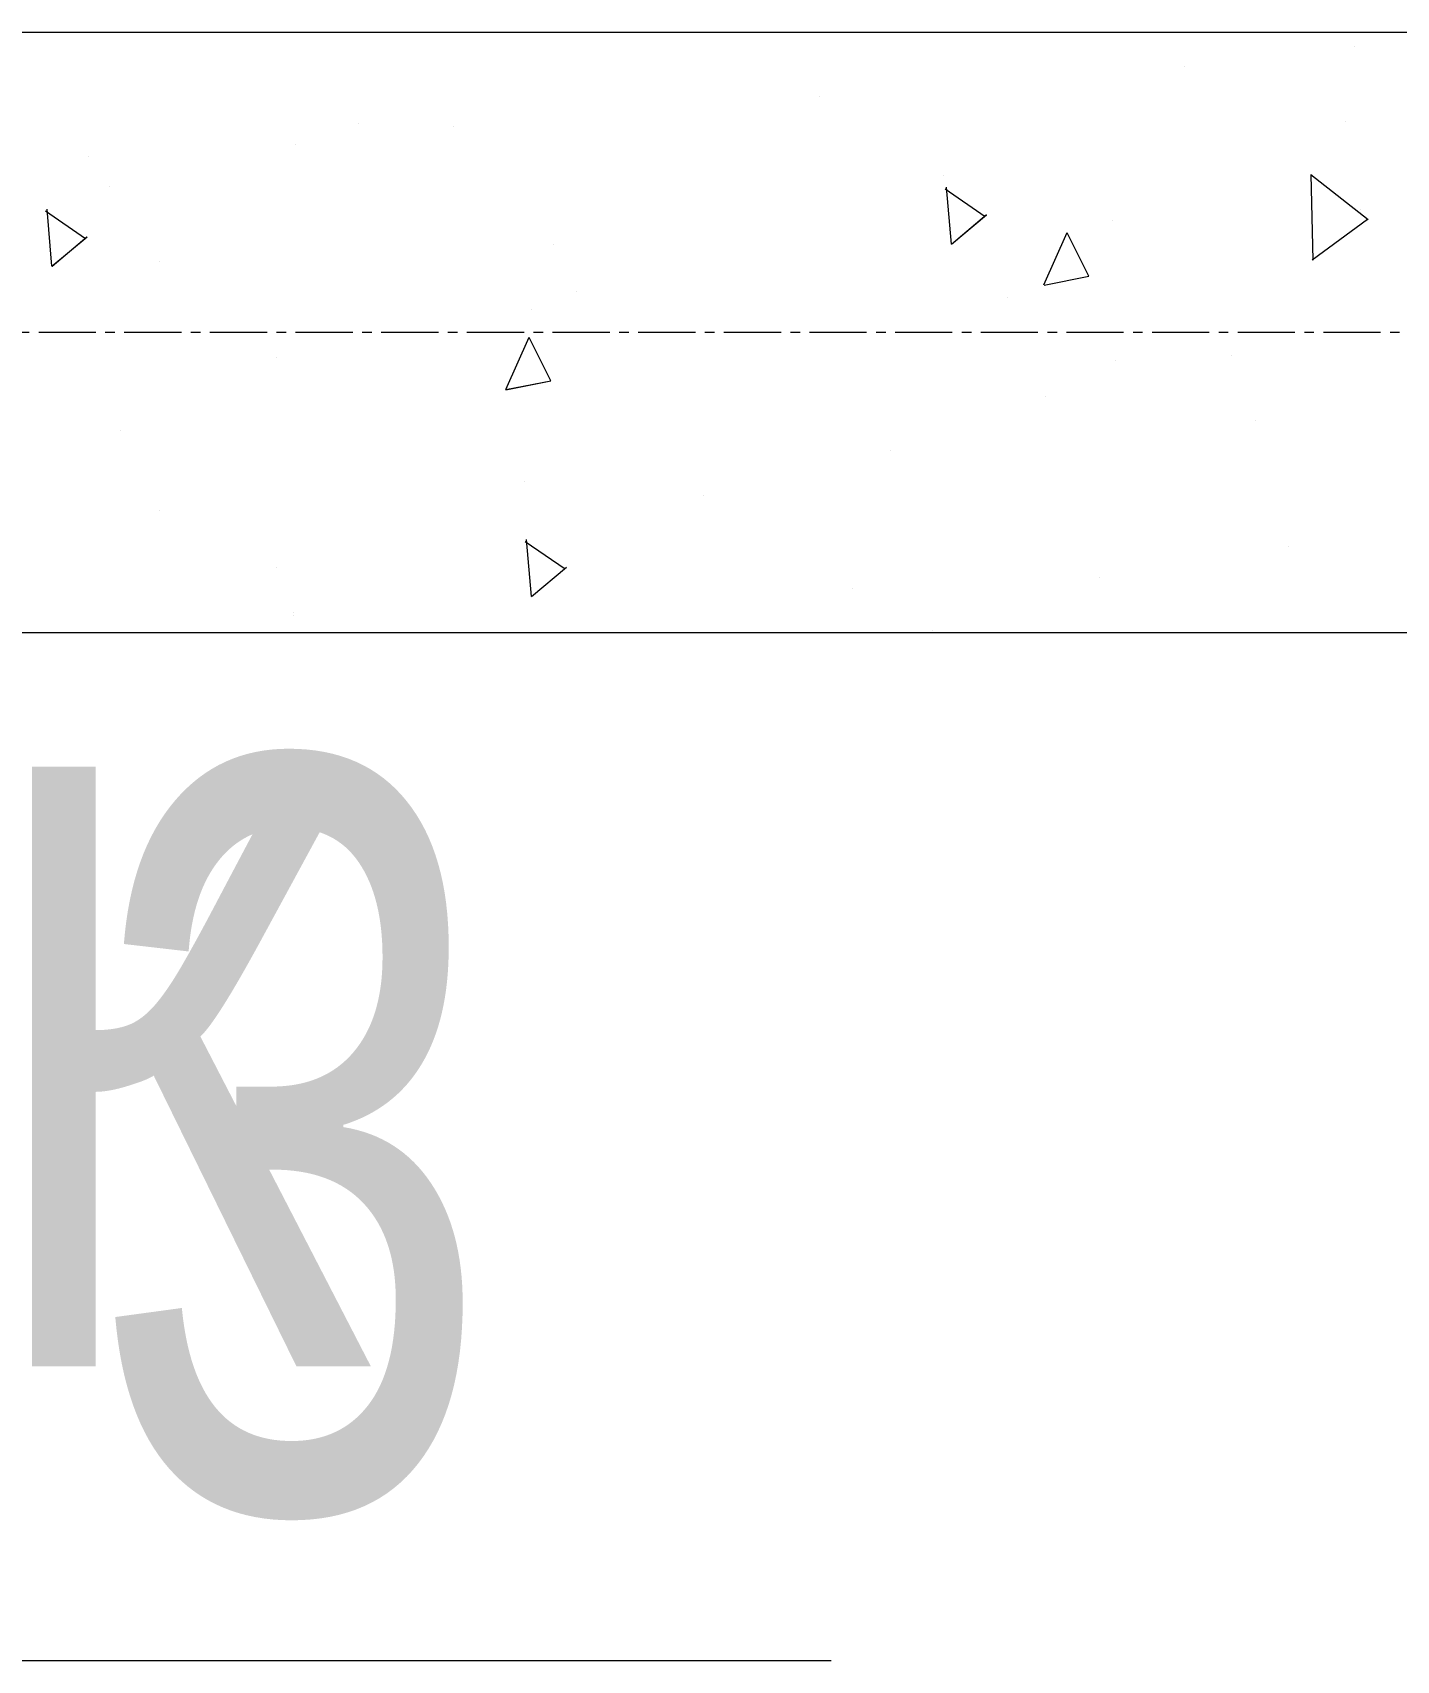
# Model space of a CAD drawing. Header units: millimetres. Extents: x 470010 to 1231400, y -134005 to 421770.
# Drawn here: x 806882 to 807337, y 158270 to 158813 of the extents above; entities that cross this region are included whole.
import ezdxf
from ezdxf.enums import TextEntityAlignment as Align

# ---------------------------------------------------------------- set-up
doc = ezdxf.new("R2010")
doc.units = ezdxf.units.MM
doc.linetypes.add('CENTER2', pattern=[28.575, 19.05, -3.175, 3.175, -3.175])
doc.layers.get('Defpoints').update_dxf_attribs({"color": 140})
for name, color, linetype, lineweight in [('АР_Отв. марка', 4, 'Continuous', 9), ('АР_Стены ПЕНОблок', 52, 'Continuous', 20), ('АР_Штриховка', 8, 'Continuous', 0), ('ВК_Шахты', 5, 'Continuous', 9)]:
    doc.layers.add(name, color=color, linetype=linetype, lineweight=lineweight)
doc.layers.add('РД_Оси_100', color=7, linetype='Continuous', lineweight=0, true_color=0x525252)
doc.styles.add('Arial0', font='arial.ttf')
doc.styles.add('style1', font='ARIALN.TTF')

# ---------------------------------------------------------------- blocks, each defined once
blk = doc.blocks.new('СОШ_2200_АР_ОСИ_М100_28.05.24')
at = {"layer": 'РД_Оси_100', "color": 251, "linetype": 'CENTER2', "true_color": 0x636466}
blk.add_line((29555, 36000), (-5954.958, 36000), dxfattribs=at)
blk = doc.blocks.new('MOK-МаркаПроема инж.')
blk.add_line((-1.3278, -1.7537), (1.8021, -1.7537))
at = {"color": 0, "style": 'Arial0', "width": 0.7}
blk.add_attdef('АР-ПРОЕМ:Коробка', text='', height=2.5, dxfattribs=at).set_placement((0, 0), align=Align.MIDDLE)
blk = doc.blocks.new('A$C9108343f')
at = {"layer": 'АР_Стены ПЕНОблок', "color": 18, "linetype": 'Continuous', "lineweight": 20, "true_color": 0x000000}
for p, q in [((148494.09, 259179.49), (140924.09, 259179.49)), ((140924.09, 258979.49), (148494.09, 258979.49))]:
    blk.add_line(p, q, dxfattribs=at)
at = {"layer": 'АР_Штриховка', "color": 18, "linetype": 'Continuous', "lineweight": 0, "true_color": 0x000000}
for p, q in [((141603.86, 259174.88), (141603.86, 259174.88)), ((141547.23, 259168.07), (141547.23, 259168.07)), ((141425.53, 259158.3), (141425.53, 259158.3)), ((141271.65, 259149.19), (141271.65, 259149.19)), ((141600.89, 259149.96), (141600.89, 259149.96)), ((141303.44, 259148.02), (141303.44, 259148.02)), ((141181.74, 259138.25), (141181.74, 259138.25)), ((141250.74, 259142.01), (141250.74, 259142.01)), ((141608.46, 259117), (141589.42, 259132.07)), ((141590.13, 259103.65), (141589.54, 259132.21)), ((141188.74, 259128.27), (141188.74, 259128.27)), ((141466.68, 259131.99), (141466.68, 259131.99)), ((141480.73, 259118.09), (141467.4, 259127.28)), ((141469.52, 259108.98), (141467.86, 259127.96)), ((141180.62, 259110.72), (141167.29, 259119.9)), ((141169.41, 259101.61), (141167.75, 259120.58)), ((141469.53, 259108.98), (141481.2, 259118.77)), ((141523.32, 259116.92), (141523.32, 259116.92)), ((141589.82, 259103.75), (141608.27, 259117.25)), ((141605.79, 259120.52), (141605.79, 259120.52)), ((141169.41, 259101.6), (141181.09, 259111.39)), ((141500.34, 259095.4), (141508.09, 259112.81)), ((141515.32, 259098.21), (141508.11, 259112.71)), ((141336.8, 259108.78), (141336.8, 259108.78)), ((141205.36, 259103.04), (141205.36, 259103.04)), ((141500.37, 259095.31), (141515.33, 259098.22)), ((141344.23, 259093.06), (141344.23, 259093.06)), ((141488.16, 259091.1), (141488.16, 259091.1)), ((141329.26, 259087.21), (141329.26, 259087.21)), ((141320.82, 259060.51), (141328.57, 259077.91)), ((141335.8, 259063.32), (141328.59, 259077.81)), ((141244.37, 259071.05), (141244.37, 259071.05)), ((141524.29, 259070.02), (141524.29, 259070.02)), ((141562.96, 259071.88), (141562.96, 259071.88)), ((141320.85, 259060.42), (141335.81, 259063.32)), ((141500.96, 259058.14), (141500.96, 259058.14)), ((141192.43, 259046.97), (141192.43, 259046.97)), ((141570.82, 259049.99), (141570.82, 259049.99)), ((141449.12, 259040.21), (141449.12, 259040.21)), ((141327.03, 259029.94), (141327.03, 259029.94)), ((141386.86, 259025.24), (141386.86, 259025.24)), ((141205.33, 259020.17), (141205.33, 259020.17)), ((141340.64, 259000.54), (141327.3, 259009.72)), ((141329.42, 258991.43), (141327.76, 259010.41)), ((141581.89, 259008.04), (141581.89, 259008.04)), ((141244.3, 259001.24), (141244.3, 259001.24)), ((141329.43, 258991.42), (141341.11, 259001.22)), ((141519.02, 258997.8), (141519.02, 258997.8)), ((141436.55, 258994.2), (141436.55, 258994.2)), ((141250.04, 258986.06), (141250.04, 258986.06)), ((141250.04, 258985), (141250.04, 258985)), ((141463.03, 258980.06), (141463.03, 258980.06))]:
    blk.add_line(p, q, dxfattribs=at)
at = {"layer": 'АР_Отв. марка', "color": 18, "linetype": 'Continuous', "lineweight": 15, "true_color": 0x000000, "xscale": 100, "yscale": 100, "zscale": 100}
blk.add_blockref('MOK-МаркаПроема инж.', (141249.19, 258812.06, 580), dxfattribs=at).add_auto_attribs({'АР-ПРОЕМ:Коробка': '3'})
at = {"layer": 'РД_Оси_100'}
blk.add_blockref('СОШ_2200_АР_ОСИ_М100_28.05.24', (140804.09, 223079.49), dxfattribs=at)
at = {"layer": 'Defpoints', "color": 18, "true_color": 0x000000, "style": 'style1'}
for p in [(143949.34, 316089.12), (143974.98, 281639.5), (143890.4, 273244.71), (143839.99, 264276.81), (143967.75, 254892.38), (12251.96, 104178.14), (12382.58, 96023.14)]:
    blk.add_attdef('АР-ПОМЕЩЕНИЕ:НАИМЕНОВАНИЕ', text='', height=100, dxfattribs=at).set_placement(p, align=Align.MIDDLE)
at = {"layer": 'Defpoints', "color": 18, "true_color": 0x000000, "style": 'style1', "flags": 8}
for p in [(143951.3, 279099.09), (143848.34, 269251.11), (143875.33, 260094.25), (144049.74, 250824.7), (163419.28, 238153.36), (155897.46, 237965.97), (183037.2, 237965.97), (143342.94, 237876.19)]:
    blk.add_attdef('АР-ПОМЕЩЕНИЕ:НАИМЕНОВАНИЕ', text='', height=100, dxfattribs=at).set_placement(p, align=Align.MIDDLE)
at = {"layer": 'ВК_Шахты', "color": 18, "true_color": 0x000000, "style": 'style1'}
blk.add_text('ВК', height=200, dxfattribs=at).set_placement((140991.11, 258734.73))

msp = doc.modelspace()

# ---------------------------------------------------------------- linework, layer by layer
at = {"layer": 'АР_Стены ПЕНОблок', "color": 18, "linetype": 'Continuous', "lineweight": 20, "true_color": 0x000000}
for p, q in [((814212.706, 158813.251), (806642.706, 158813.251)), ((806642.706, 158613.251), (814212.706, 158613.251))]:
    msp.add_line(p, q, dxfattribs=at)
at = {"layer": 'АР_Штриховка', "color": 18, "linetype": 'Continuous', "lineweight": 0, "true_color": 0x000000}
for p, q in [((807327.073, 158750.754), (807308.032, 158765.826)), ((807308.738, 158737.404), (807308.148, 158765.973)), ((807199.346, 158751.852), (807186.011, 158761.033)), ((807188.131, 158742.741), (807186.47, 158761.719)), ((806899.234, 158744.476), (806885.899, 158753.657)), ((806888.018, 158735.365), (806886.357, 158754.342)), ((807188.138, 158742.733), (807199.812, 158752.529)), ((807308.436, 158737.512), (807326.887, 158751.009)), ((806888.025, 158735.356), (806899.699, 158745.152)), ((807218.95, 158729.163), (807226.698, 158746.566)), ((807233.932, 158731.973), (807226.721, 158746.468)), ((807218.985, 158729.07), (807233.945, 158731.978)), ((807039.43, 158694.268), (807047.178, 158711.671)), ((807054.412, 158697.077), (807047.201, 158711.573)), ((807039.465, 158694.174), (807054.425, 158697.082)), ((807048.036, 158625.188), (807046.376, 158644.165)), ((807059.252, 158634.299), (807045.917, 158643.48)), ((807048.043, 158625.18), (807059.717, 158634.976))]:
    msp.add_line(p, q, dxfattribs=at)

# ---------------------------------------------------------------- block references
msp.add_blockref('A$C9108343f', (665718.612, -100366.242))
at = {"layer": 'АР_Отв. марка', "color": 18, "linetype": 'Continuous', "lineweight": 15, "true_color": 0x000000, "xscale": 100, "yscale": 100, "zscale": 100}
msp.add_blockref('MOK-МаркаПроема инж.', (806967.803, 158445.817, 580), dxfattribs=at).add_auto_attribs({'АР-ПРОЕМ:Коробка': '3'})
at = {"layer": 'РД_Оси_100'}
msp.add_blockref('СОШ_2200_АР_ОСИ_М100_28.05.24', (806522.706, 122713.251), dxfattribs=at)

# ---------------------------------------------------------------- texts
at = {"layer": 'ВК_Шахты', "color": 18, "true_color": 0x000000, "style": 'style1'}
msp.add_text('ВК', height=200, dxfattribs=at).set_placement((806709.721, 158368.492))

doc.saveas('drawing.dxf')
